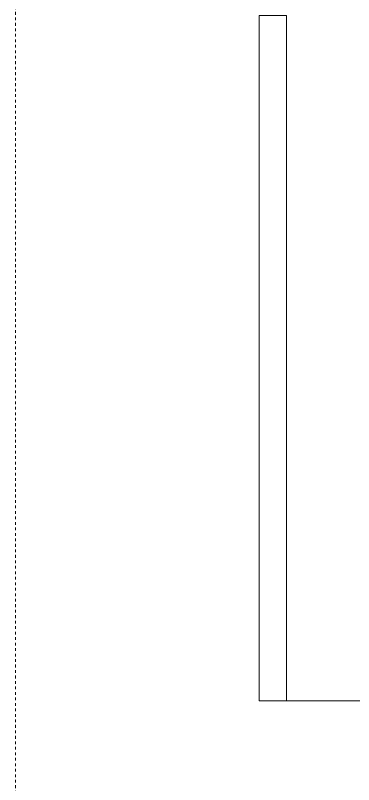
# Model space of a CAD drawing. Header units: inches. Extents: x -449 to 330, y -482 to 598.
# Drawn here: x -159.49 to -147.17, y 97.78 to 125.83 of the extents above; entities that cross this region are included whole.
import ezdxf

# ---------------------------------------------------------------- set-up
doc = ezdxf.new("R2010")
doc.units = ezdxf.units.IN
doc.header["$MEASUREMENT"] = 0
doc.linetypes.add('Overhead_2_', pattern=[0.15624999999999997, 0.09374999999999997, -0.0625])
doc.layers.add('A-FLOR-OVHD', color=1, linetype='Overhead_2_', lineweight=9)
doc.layers.add('Q-CASE', color=31, linetype='Continuous', lineweight=9)

# ---------------------------------------------------------------- blocks, each defined once
blk = doc.blocks.new('Counter Top _No Backsplash_ - Standard Counter Top-2663482-Test Fit - Second Floor Plan')
at = {"layer": 'Q-CASE'}
for p, q in [((-47.26229508196744, 0), (-47.26229508196744, 25.00000000000013)), ((68.98770491803214, 0), (-47.26229508196734, 0))]:
    blk.add_line(p, q, dxfattribs=at)
blk = doc.blocks.new('Counter Top _No Backsplash_1 - Standard Counter Top-2484272-Test Fit - Second Floor Plan')
at = {"layer": 'Q-CASE'}
for p, q in [((-47.26229508196744, 0), (-47.26229508196744, -25.00000000000029)), ((-46.26229508196504, 0), (-47.26229508196744, 0)), ((-46.26229508196505, -2.664535259100375e-15), (-46.26229508196505, -25.00000000000015)), ((-47.26229508196744, -25.00000000000015), (-46.26229508196504, -25.00000000000015))]:
    blk.add_line(p, q, dxfattribs=at)

msp = doc.modelspace()

# ---------------------------------------------------------------- linework, layer by layer
at = {"layer": 'A-FLOR-OVHD'}
msp.add_line((-159.4868202918036, 294.9559848648), (-159.4868202918041, -24.04401513520011), dxfattribs=at)

# ---------------------------------------------------------------- block references
at = {"layer": 'Q-CASE'}
for name, p in [('Counter Top _No Backsplash_ - Standard Counter Top-2663482-Test Fit - Second Floor Plan', (-103.3495252098445, 100.8309848647994)), ('Counter Top _No Backsplash_1 - Standard Counter Top-2484272-Test Fit - Second Floor Plan', (-103.3495252098444, 125.8309848647993))]:
    msp.add_blockref(name, p, dxfattribs=at)

doc.saveas('drawing.dxf')
